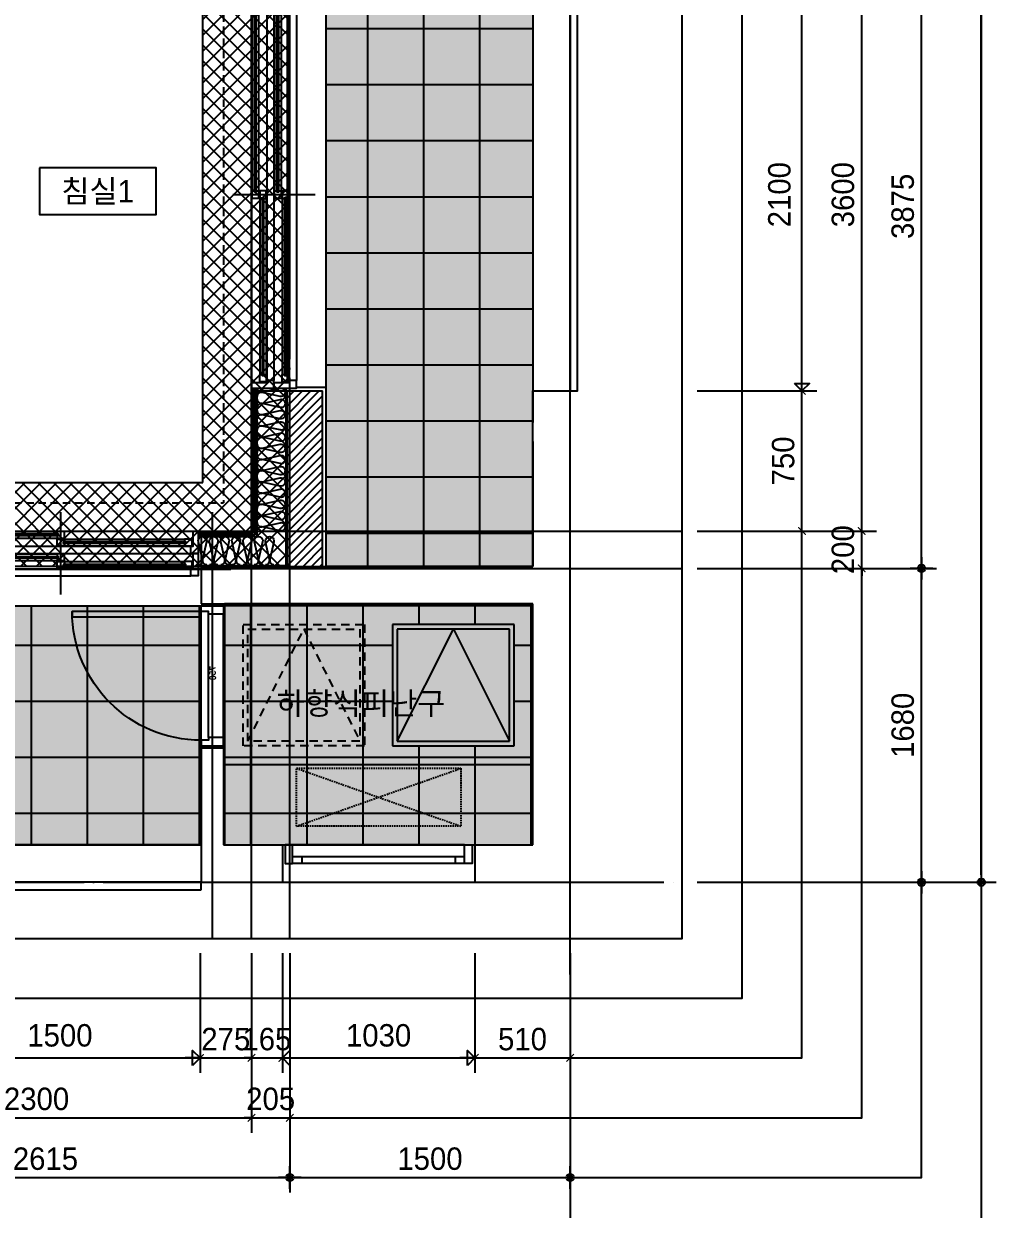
# Model space of a CAD drawing. Header units: millimetres. Extents: x -24416 to 92204, y -190080 to 23760.
# Drawn here: x 16759 to 21963, y -67819 to -61474 of the extents above; entities that cross this region are included whole.
import ezdxf
from ezdxf.enums import TextEntityAlignment as Align

# ---------------------------------------------------------------- set-up
doc = ezdxf.new("R2010")
doc.units = ezdxf.units.MM
doc.header["$LTSCALE"] = 50
for name, pattern in [('AUDIT_D_220706163347-0', [0]), ('CEN', [62, 60, -1, 0, -1]), ('H', [1.3, 0.8, -0.5]), ('HD', [2.5, 1.5, -1]), ('HID', [2.5, 1.5, -1])]:
    doc.linetypes.add(name, pattern=pattern)
doc.layers.get('defpoints').update_dxf_attribs({"color": 139})
for name, color, linetype in [('A-ELE8', 8, 'Continuous'), ('A_HAT', 8, 'Continuous'), ('AA-XXXX-DIMS', 7, 'Continuous'), ('AA-단열-바닥-욕실', 30, 'Continuous'), ('ARDM', 7, 'Continuous'), ('CEN_CON', 1, 'CEN'), ('CEN_WALL', 12, 'CEN'), ('CONC', 2, 'Continuous'), ('dan1', 7, 'HID'), ('DIM', 7, 'AUDIT_D_220706163347-0'), ('DOOR', 4, 'Continuous'), ('ELE3_CON', 7, 'Continuous'), ('ELE4', 4, 'Continuous'), ('ETC', 6, 'Continuous'), ('FIN', 6, 'Continuous'), ('HAT', 9, 'Continuous'), ('INS', 252, 'Continuous'), ('WAL', 3, 'Continuous'), ('WAL_DRY', 7, 'Continuous'), ('WIN', 4, 'Continuous'), ('X - 단위세대$0$ETC', 6, 'Continuous'), ('바닥타일', 8, 'Continuous'), ('실명', 3, 'AUDIT_D_220706163347-0'), ('실명박스', 7, 'AUDIT_D_220706163347-0'), ('커튼박스', 6, 'Continuous')]:
    doc.layers.add(name, color=color, linetype=linetype)
for name, color, linetype, plot in [('AA-CEN', 1, 'CEN', False), ('Def-PrintX', 147, 'Continuous', False), ('Defpoint', 135, 'Continuous', False), ('MC', 135, 'Continuous', False), ('X - 단위세대$0$0_임시', 134, 'Continuous', False)]:
    doc.layers.add(name, color=color, linetype=linetype, plot=plot)
doc.styles.add('HAUD01', font='Dotum.ttf')
doc.styles.get("Standard").update_dxf_attribs({"font": 'txt', "bigfont": 'whgtxt.shx'})
doc.styles.add('맑은고딕', font='malgun.ttf', dxfattribs={"width": 0.9})
doc.dimstyles.new('DIM_40', dxfattribs={"dimscale": 40, "dimtxt": 3, "dimasz": 1, "dimexe": 2, "dimexo": 2, "dimgap": 1, "dimtad": 1, "dimdec": 0, "dimzin": 0, "dimdsep": 46, "dimtxsty": '맑은고딕', "dimblk1": 'DIMDOT', "dimblk2": 'DIMDOT', "dimsah": 1, "dimcen": 0.09, "dimdle": 2, "dimclrd": 7, "dimclre": 7, "dimclrt": 3, "dimadec": 0, "dimazin": 0, "dimtfac": 1, "dimtdec": 0, "dimtix": 1, "dimtmove": 2, "dimatfit": 3, "dimldrblk": 'DIMDOT', "dimfxl": 2, "dimtolj": 1, "dimtzin": 0, "dimarcsym": 0})
doc.dimstyles.new('MCDIM_40', dxfattribs={"dimscale": 40, "dimtxt": 3, "dimasz": 1, "dimexe": 2, "dimexo": 2, "dimgap": 1, "dimtad": 1, "dimdec": 0, "dimzin": 0, "dimdsep": 46, "dimtxsty": '맑은고딕', "dimblk1": 'ARCHTICK', "dimblk2": 'ARCHTICK', "dimsah": 1, "dimcen": 0.09, "dimdle": 2, "dimclrd": 7, "dimclre": 7, "dimclrt": 3, "dimadec": 0, "dimazin": 0, "dimtfac": 1, "dimtdec": 0, "dimtix": 1, "dimtmove": 2, "dimatfit": 3, "dimldrblk": 'ARCHTICK', "dimfxl": 1, "dimtolj": 1, "dimtzin": 0, "dimarcsym": 0})
doc.dimstyles.new('외부80-WIN', dxfattribs={"dimscale": 40, "dimtxt": 3, "dimasz": 1, "dimexe": 2, "dimexo": 2.5, "dimgap": 1.5, "dimtad": 1, "dimdec": 0, "dimzin": 0, "dimdsep": 46, "dimtxsty": '맑은고딕', "dimblk": 'DO2-2', "dimblk1": 'DO2-2', "dimblk2": 'DIMDOT', "dimcen": 0.09, "dimdle": 2, "dimclrd": 7, "dimclre": 7, "dimclrt": 3, "dimadec": 0, "dimazin": 0, "dimtfac": 1, "dimtdec": 0, "dimtix": 1, "dimtmove": 2, "dimatfit": 3, "dimldrblk": 'DO2-2', "dimfxl": 1, "dimtolj": 1, "dimtzin": 0, "dimarcsym": 0})
pattern_1 = [(0, (-300, 0), (0, 300), []), (90, (-300, 0), (-300, 2e-14), [])]

# ---------------------------------------------------------------- blocks, each defined once
blk = doc.blocks.new('A$C24669fbc')
at = {"layer": 'Defpoint'}
blk.add_lwpolyline([(1650, 850), (0, 850), (0, 0), (1650, 0)], close=True, dxfattribs=at)
at = {"layer": 'ETC', "linetype": 'HD', "ltscale": 0.6}
for points in [[(100, 750), (750, 750), (750, 100), (100, 100)], [(125, 725), (725, 725), (725, 125), (125, 125)]]:
    blk.add_lwpolyline(points, close=True, dxfattribs=at)
blk.add_lwpolyline([(125, 125), (425, 725), (725, 125)], dxfattribs=at)
at = {"layer": 'ETC', "linetype": 'HD', "ltscale": 10}
for points in [[(1550, 750), (900, 750), (900, 100), (1550, 100)], [(1525, 725), (925, 725), (925, 125), (1525, 125)]]:
    blk.add_lwpolyline(points, close=True, dxfattribs=at)
blk.add_lwpolyline([(925, 125), (1225, 725), (1525, 125)], dxfattribs=at)
blk = doc.blocks.new('SD_750')
at = {"layer": 'DOOR'}
for p, q in [((720, 120), (30, 120)), ((705, 80), (45, 80)), ((705, 0), (45, 0))]:
    blk.add_line(p, q, dxfattribs=at)
for points in [[(30, 120), (30, 810), (60, 810), (60, 120), (30, 120)], [(0, 120), (0, 0), (45, 0), (45, 80), (30, 80), (30, 120), (0, 120)], [(750, 120), (750, 0), (705, 0), (705, 80), (720, 80), (720, 120), (750, 120)]]:
    blk.add_lwpolyline(points, dxfattribs=at)
blk.add_arc((30, 120), 690, 0, 90, dxfattribs=at)
at = {"layer": 'X - 단위세대$0$0_임시'}
for p, q in [((-10, 120), (-10, 0)), ((760, 120), (760, 0))]:
    blk.add_line(p, q, dxfattribs=at)
at = {"layer": 'Def-PrintX'}
blk.add_text('750', height=30, dxfattribs=at).set_placement((360, 58.1), align=Align.MIDDLE)
blk = doc.blocks.new('WIN_이중창_2100')
at = {"layer": 'Defpoint'}
for p, q in [((-15, 240), (-15, 0)), ((2085, 240), (2085, 0))]:
    blk.add_line(p, q, dxfattribs=at)
at = {"layer": 'WIN'}
blk.add_line((1035, -100), (1035, 340), dxfattribs=at)
at = {"layer": 'WIN', "color": 8}
for p, q in [((2042, 240), (28, 240)), ((1015, 196), (73, 196)), ((1997, 237), (1055, 237)), ((1997, 202), (1055, 202)), ((2030, 158), (40, 158)), ((1015, 161), (73, 161)), ((2030, 120), (40, 120)), ((1015, 76), (73, 76)), ((1997, 117), (1055, 117)), ((1997, 82), (1055, 82)), ((2030, 38), (40, 38)), ((2030, 0), (40, 0)), ((1015, 41), (73, 41))]:
    blk.add_line(p, q, dxfattribs=at)
at = {"layer": 'WIN'}
for points in [[(40, 158), (28, 158), (28, 240), (0, 240), (0, 120), (40, 120), (40, 158)], [(73, 175.5), (73, 161), (33, 161), (33, 196), (73, 196), (73, 181.5)], [(1055, 216.5), (1055, 202), (1015, 202), (1015, 237), (1055, 237), (1055, 222.5)], [(1015, 175.5), (1015, 161), (1055, 161), (1055, 196), (1015, 196), (1015, 181.5)], [(2004, 222.5), (2004, 216.5), (1048, 216.5), (1048, 222.5), (2004, 222.5)], [(1997, 216.5), (1997, 202), (2037, 202), (2037, 237), (1997, 237), (1997, 222.5)], [(2030, 158), (2042, 158), (2042, 240), (2070, 240), (2070, 120), (2030, 120), (2030, 158)], [(1022, 181.5), (1022, 175.5), (66, 175.5), (66, 181.5), (1022, 181.5)], [(40, 38), (28, 38), (28, 120), (0, 120), (0, 0), (40, 0), (40, 38)], [(73, 55.5), (73, 41), (33, 41), (33, 76), (73, 76), (73, 61.5)], [(1055, 96.5), (1055, 82), (1015, 82), (1015, 117), (1055, 117), (1055, 102.5)], [(1015, 55.5), (1015, 41), (1055, 41), (1055, 76), (1015, 76), (1015, 61.5)], [(2004, 102.5), (2004, 96.5), (1048, 96.5), (1048, 102.5), (2004, 102.5)], [(1997, 96.5), (1997, 82), (2037, 82), (2037, 117), (1997, 117), (1997, 102.5)], [(2030, 38), (2042, 38), (2042, 120), (2070, 120), (2070, 0), (2030, 0), (2030, 38)], [(1022, 61.5), (1022, 55.5), (66, 55.5), (66, 61.5), (1022, 61.5)]]:
    blk.add_lwpolyline(points, dxfattribs=at)
blk = doc.blocks.new('실외기창_1000')
at = {"layer": 'WIN', "color": 8}
blk.add_line((960, 100), (40, 100), dxfattribs=at)
at = {"layer": 'WIN'}
for p, q in [((960, 36), (40, 36)), ((960, 0), (40, 0)), ((90, 36), (90, 0)), ((910, 36), (910, 0))]:
    blk.add_line(p, q, dxfattribs=at)
for points in [[(40, 100), (0, 100), (0, 0), (40, 0)], [(960, 100), (1000, 100), (1000, 0), (960, 0)]]:
    blk.add_lwpolyline(points, close=True, dxfattribs=at)
blk = doc.blocks.new('A$C8273e713')
at = {"layer": 'A-ELE8', "linetype": 'HID', "ltscale": 0.1}
for p, q in [((0, 310), (880, 0)), ((0, 0), (880, 310))]:
    blk.add_line(p, q, dxfattribs=at)
blk.add_lwpolyline([(0, 310), (880, 310), (880, 0), (0, 0)], close=True, dxfattribs=at)
blk = doc.blocks.new('WIN_이중창_1500')
at = {"layer": 'Defpoint'}
for p, q in [((-15, 240), (-15, 0)), ((1485, 240), (1485, 0))]:
    blk.add_line(p, q, dxfattribs=at)
at = {"layer": 'WIN'}
blk.add_line((735, -100), (735, 340), dxfattribs=at)
at = {"layer": 'WIN', "color": 8}
for p, q in [((1442, 240), (28, 240)), ((715, 196), (73, 196)), ((1397, 237), (755, 237)), ((1397, 202), (755, 202)), ((1430, 158), (40, 158)), ((715, 161), (73, 161)), ((1430, 120), (40, 120)), ((715, 76), (73, 76)), ((1397, 117), (755, 117)), ((1397, 82), (755, 82)), ((1430, 38), (40, 38)), ((1430, 0), (40, 0)), ((715, 41), (73, 41))]:
    blk.add_line(p, q, dxfattribs=at)
at = {"layer": 'WIN'}
for points in [[(40, 158), (28, 158), (28, 240), (0, 240), (0, 120), (40, 120), (40, 158)], [(73, 175.5), (73, 161), (33, 161), (33, 196), (73, 196), (73, 181.5)], [(755, 216.5), (755, 202), (715, 202), (715, 237), (755, 237), (755, 222.5)], [(715, 175.5), (715, 161), (755, 161), (755, 196), (715, 196), (715, 181.5)], [(1404, 222.5), (1404, 216.5), (748, 216.5), (748, 222.5), (1404, 222.5)], [(1397, 216.5), (1397, 202), (1437, 202), (1437, 237), (1397, 237), (1397, 222.5)], [(1430, 158), (1442, 158), (1442, 240), (1470, 240), (1470, 120), (1430, 120), (1430, 158)], [(722, 181.5), (722, 175.5), (66, 175.5), (66, 181.5), (722, 181.5)], [(40, 38), (28, 38), (28, 120), (0, 120), (0, 0), (40, 0), (40, 38)], [(73, 55.5), (73, 41), (33, 41), (33, 76), (73, 76), (73, 61.5)], [(755, 96.5), (755, 82), (715, 82), (715, 117), (755, 117), (755, 102.5)], [(715, 55.5), (715, 41), (755, 41), (755, 76), (715, 76), (715, 61.5)], [(1404, 102.5), (1404, 96.5), (748, 96.5), (748, 102.5), (1404, 102.5)], [(1397, 96.5), (1397, 82), (1437, 82), (1437, 117), (1397, 117), (1397, 102.5)], [(1430, 38), (1442, 38), (1442, 120), (1470, 120), (1470, 0), (1430, 0), (1430, 38)], [(722, 61.5), (722, 55.5), (66, 55.5), (66, 61.5), (722, 61.5)]]:
    blk.add_lwpolyline(points, dxfattribs=at)
blk = doc.blocks.new('insul1')
blk.add_lwpolyline([(0, 0, 0.480617), (0.146, 0.183), (0.004, 0.817, -1.249969), (0.296, 0.817), (0.154, 0.183, 0.480617), (0.3, 0, 0.480617)], format="xyb")
blk = doc.blocks.new('U-84B(기본)', base_point=(204212.1, -50484.6))
at = {"layer": 'A_HAT'}
h = blk.add_hatch(dxfattribs=at)
h.set_pattern_fill('ANSI31', color=256, scale=10, style=0)
h.set_pattern_definition([(45, (-300, 0), (-22.4506403, 22.4506403), [])])
h.paths.add_polyline_path([(217787.1, -47854.6), (217597.1, -47854.6), (217597.1, -48794.6), (217787.1, -48794.6)])
at = {"layer": '바닥타일'}
h = blk.add_hatch(dxfattribs=at)
h.set_pattern_fill('_USER', color=256, scale=300, double=1, pattern_type=0)
h.set_pattern_definition(pattern_1)
h.paths.add_polyline_path([(217187.1, -41924.6), (218912.1, -41924.6), (218912.1, -48794.6), (217807.1, -48794.6), (217807.1, -44604.6), (217187.1, -44604.6)])
h = blk.add_hatch(dxfattribs=at)
h.set_pattern_fill('_USER', color=256, scale=300, double=1, pattern_type=0)
h.set_pattern_definition([(0, (0, 0), (0, 300), []), (90, (0, 0), (-300, 2e-14), [])])
h.paths.add_polyline_path([(215287.1, -49004.6), (215287.1, -49379.6), (214987.1, -49379.6), (214987.1, -49179.6), (204337.1, -49179.6), (204337.1, -50284.6), (217137.1, -50284.6), (217137.1, -49004.6)])
h = blk.add_hatch(dxfattribs=at)
h.set_pattern_fill('_USER', color=256, scale=300, double=1, pattern_type=0)
h.set_pattern_definition([(0, (1775, 0), (0, 300), []), (90, (1775, 0), (-300, 2e-14), [])])
h.paths.add_polyline_path([(218187.1, -49729.6), (218487.1, -49129.6), (218787.1, -49729.6)])
h.paths.add_polyline_path([(218187.1, -49729.6), (218487.1, -49129.6), (218787.1, -49729.6)])
h.paths.add_polyline_path([(218787.1, -49129.6), (218787.1, -49729.6), (218487.1, -49129.6)])
h.paths.add_polyline_path([(218787.1, -49129.6), (218787.1, -49729.6), (218487.1, -49129.6)])
h.paths.add_polyline_path([(218162.1, -49104.6), (218812.1, -49104.6), (218812.1, -49754.6), (218162.1, -49754.6)])
h.paths.add_polyline_path([(218187.1, -49129.6), (218487.1, -49129.6), (218187.1, -49729.6)])
h.paths.add_polyline_path([(217257.1, -49004.6), (217257.1, -50284.6), (218912.1, -50284.6), (218912.1, -49004.6)])
h.paths.add_polyline_path([(218187.1, -49129.6), (218487.1, -49129.6), (218187.1, -49729.6)])
h = blk.add_hatch(dxfattribs=at)
h.set_pattern_fill('_USER', color=256, scale=300, double=1, pattern_type=0)
h.set_pattern_definition(pattern_1)
h.paths.add_polyline_path([(218787.1, -49729.6), (218187.1, -49729.6), (218487.1, -49129.6)])
h.paths.add_polyline_path([(218787.1, -49729.6), (218187.1, -49729.6), (218487.1, -49129.6)])
at = {"layer": 'CEN_CON'}
for p, q in [((219112.1, -50977.8), (219112.1, -38454.6)), ((217037.1, -48804.6), (219712.1, -48804.6)), ((204212.1, -50484.6), (219712.1, -50484.6))]:
    blk.add_line(p, q, dxfattribs=at)
at = {"layer": 'CEN_WALL'}
for p, q in [((217612.1, -50784.6), (217612.1, -44504.6)), ((217197.1, -48504.6), (217197.1, -50784.6)), ((214787.1, -48809.6), (217297.1, -48809.6))]:
    blk.add_line(p, q, dxfattribs=at)
at = {"layer": 'CONC'}
for p, q in [((218912.1, -48794.6), (218912.1, -47854.6)), ((218912.1, -47854.6), (219112.1, -47854.6)), ((219112.1, -50484.6), (219112.1, -47854.6)), ((217137.1, -48794.6), (218912.1, -48794.6)), ((217137.1, -48794.6), (217137.1, -48994.6)), ((217137.1, -48994.6), (218912.1, -48994.6)), ((218912.1, -50284.6), (218912.1, -48994.6)), ((217137.1, -49764.6), (217137.1, -50484.6)), ((217257.1, -49764.6), (217137.1, -49764.6)), ((217257.1, -49764.6), (217257.1, -50284.6)), ((217257.1, -50284.6), (217572.1, -50284.6)), ((217572.1, -50284.6), (217572.1, -50484.6)), ((218602.1, -50284.6), (218912.1, -50284.6)), ((218602.1, -50284.6), (218602.1, -50484.6)), ((217137.1, -50484.6), (217572.1, -50484.6)), ((218602.1, -50484.6), (219112.1, -50484.6))]:
    blk.add_line(p, q, dxfattribs=at)
at = {"layer": 'dan1'}
blk.add_lwpolyline([(215097.1, -48344.6), (217147.1, -48344.6), (217147.1, -45264.6), (216527.1, -45264.6), (216527.1, -42374.6), (215097.1, -42374.6)], dxfattribs=at)
at = {"layer": 'ELE3_CON'}
for p, q in [((218912.1, -45754.6), (218912.1, -47854.6)), ((215637.1, -50284.6), (217137.1, -50284.6)), ((217572.1, -50284.6), (218602.1, -50284.6)), ((217572.1, -50484.6), (218602.1, -50484.6))]:
    blk.add_line(p, q, dxfattribs=at)
at = {"layer": 'ELE4'}
for p, q in [((217807.1, -47834.6), (217807.1, -45774.6)), ((215657.1, -49004.6), (217137.1, -49004.6))]:
    blk.add_line(p, q, dxfattribs=at)
at = {"layer": 'FIN'}
for p in [(217647.1, -47834.6), (217807.1, -48794.6)]:
    blk.add_line(p, (217807.1, -47834.6), dxfattribs=at)
at = {"layer": 'INS'}
for p, q in [((217437.1, -48634.6), (217437.1, -47839.6)), ((217592.1, -48789.6), (217592.1, -47839.6)), ((217122.1, -48634.6), (217437.1, -48634.6)), ((217122.1, -48789.6), (217592.1, -48789.6))]:
    blk.add_line(p, q, dxfattribs=at)
at = {"layer": 'MC'}
for p, q in [((217407.1, -50784.6), (217407.1, -44504.6)), ((214787.1, -48604.6), (219712.1, -48604.6))]:
    blk.add_line(p, q, dxfattribs=at)
at = {"layer": 'WAL'}
for p, q in [((217597.1, -48794.6), (217597.1, -47854.6)), ((217597.1, -47854.6), (217787.1, -47854.6)), ((217787.1, -48794.6), (217787.1, -47854.6))]:
    blk.add_line(p, q, dxfattribs=at)
at = {"layer": 'WAL_DRY'}
for p, q in [((217417.1, -48614.6), (217417.1, -47839.6)), ((217427.1, -48624.6), (217427.1, -47839.6)), ((217122.1, -48614.6), (217417.1, -48614.6)), ((217122.1, -48624.6), (217427.1, -48624.6))]:
    blk.add_line(p, q, dxfattribs=at)
at = {"layer": 'X - 단위세대$0$ETC'}
for points in [[(219152.1, -45754.6), (219112.1, -45754.6), (219112.1, -47854.6), (219152.1, -47854.6), (219152.1, -45754.6)], [(217137.1, -50524.6), (217137.1, -50484.6), (215637.1, -50484.6), (215637.1, -50524.6), (217137.1, -50524.6)]]:
    blk.add_lwpolyline(points, dxfattribs=at)
at = {"layer": '커튼박스', "linetype": 'H'}
for p in [(217257.1, -44994.6), (215097.1, -48454.6)]:
    blk.add_line(p, (217257.1, -48454.6), dxfattribs=at)
blk.add_blockref('실외기창_1000', (217587.1, -50384.6))
at = {"layer": 'A-ELE8', "linetype": 'HID', "ltscale": 0.1}
blk.add_blockref('A$C8273e713', (217647.1, -50184.6), dxfattribs=at)
at = {"layer": 'DOOR', "xscale": -1, "rotation": 90}
blk.add_blockref('SD_750', (217257.1, -49004.6), dxfattribs=at)
at = {"layer": 'ETC', "linetype": 'HD', "ltscale": 10}
blk.add_blockref('A$C24669fbc', (217262.1, -49854.6), dxfattribs=at)
at = {"layer": 'INS', "xscale": 150, "yscale": 150, "zscale": 150, "rotation": 270, "row_count": 1, "column_count": 13, "row_spacing": 0, "column_spacing": 60}
blk.add_blockref('insul1', (217437.1, -47839.6), dxfattribs=at)
at = {"layer": 'INS', "xscale": 150, "yscale": 150, "zscale": 150, "row_count": 1, "column_count": 7, "row_spacing": 0, "column_spacing": 60}
blk.add_blockref('insul1', (217122.1, -48784.6), dxfattribs=at)
at = {"layer": 'WIN', "rotation": 90}
blk.add_blockref('WIN_이중창_2100', (217647.1, -47839.6), dxfattribs=at)
at = {"layer": 'WIN', "xscale": -1}
blk.add_blockref('WIN_이중창_1500', (217122.1, -48844.6), dxfattribs=at)
blk = doc.blocks.new('A$C415C5DAF')
at = {"layer": '실명박스'}
blk.add_lwpolyline([(4358, -80622), (4358, -80872), (4983.3, -80872), (4983.3, -80622)], close=True, dxfattribs=at)
at = {"layer": '실명', "style": 'HAUD01'}
for s, p in [('침실1', (4669.5, -80745.2)), ('하향식피난구', (6078.4, -83487))]:
    blk.add_text(s, height=120, dxfattribs=at).set_placement(p, align=Align.MIDDLE)
blk = doc.blocks.new('A$C1CAF0AFA')
at = {"layer": 'ETC'}
h = blk.add_hatch(dxfattribs=at)
h.set_pattern_fill('CROSS', color=256, scale=10, angle=45)
h.set_pattern_definition([(45, (139301.993, -23760), (7e-15, 89.80256), [31.75, -95.25]), (135, (139324.444, -23760), (-89.80256, 7e-15), [31.75, -95.25])])
h.paths.add_polyline_path([(17833.2, -89629), (19483.2, -89629), (19483.2, -88339), (17833.2, -88339)])
h.paths.add_polyline_path([(4908.2, -89629), (4908.2, -88524), (15858.2, -88524), (15858.2, -88349), (17703.2, -88349), (17703.2, -89629)])
h.paths.add_polyline_path([(15858.2, -81069), (16963.2, -81069), (16963.2, -78829), (15858.2, -78829)])
h.paths.add_polyline_path([(17858.2, -81269), (19483.2, -81269), (19483.2, -88139), (18378.2, -88139), (18378.2, -83949), (17758.2, -83949), (17758.2, -81269)])
at = {"layer": 'HAT'}
h = blk.add_hatch(dxfattribs=at)
h.set_pattern_fill('_USER', color=5, scale=60, angle=45, double=1, pattern_type=0)
h.set_pattern_definition([(45, (0, -23760), (-42.426407, 42.426407), []), (135, (0, -23760), (-42.426407, -42.426407), [])])
h.paths.add_polyline_path([(4908.2, -83254), (11398.2, -83254), (11398.2, -82931.5), (11598.2, -82931.5), (11598.2, -83254), (11908.2, -83254), (11908.2, -79279), (15198.2, -79279), (15198.2, -81719), (15468.2, -81719), (15468.2, -81069), (15648.2, -81069), (15648.2, -78829), (11458.2, -78829), (11458.2, -82804), (8758.2, -82804), (8758.2, -82654), (7358.2, -82654), (7358.2, -82804), (4908.2, -82804)])
h.paths.add_polyline_path([(4908.2, -87864), (10748.2, -87864), (10748.2, -88154), (10948.2, -88154), (10948.2, -87864), (15198.2, -87864), (15198.2, -87689), (15468.2, -87689), (15468.2, -87979), (15668.2, -87979), (15668.2, -87689), (17718.2, -87689), (17718.2, -84609), (17098.2, -84609), (17098.2, -81719), (15668.2, -81719), (15668.2, -81269), (17548.2, -81269), (17548.2, -84159), (18168.2, -84159), (18168.2, -88139), (15648.2, -88139), (15648.2, -88314), (4908.2, -88314)])
at = {"layer": 'AA-CEN', "color": 4}
blk.add_lwpolyline([(4908.2, -87864), (10748.2, -87864), (10748.2, -88154), (10948.2, -88154), (10948.2, -87864), (15198.2, -87864), (15198.2, -87689), (15468.2, -87689), (15468.2, -87979), (15668.2, -87979), (15668.2, -87689), (17718.2, -87689), (17718.2, -84609), (17098.2, -84609), (17098.2, -81719), (15668.2, -81719), (15668.2, -81269), (17548.2, -81269), (17548.2, -84159), (18168.2, -84159), (18168.2, -88139), (15648.2, -88139), (15648.2, -88314), (4908.2, -88314)], close=True, dxfattribs=at)
at = {"layer": 'AA-CEN'}
for points in [[(17858.2, -81269), (19483.2, -81269), (19483.2, -88139), (18378.2, -88139), (18378.2, -83949), (17758.2, -83949), (17758.2, -81269)], [(4908.2, -89629), (4908.2, -88524), (15858.2, -88524), (15858.2, -88349), (17703.2, -88349), (17703.2, -89629)], [(17833.2, -89629), (19483.2, -89629), (19483.2, -88339), (17833.2, -88339)]]:
    blk.add_lwpolyline(points, close=True, dxfattribs=at)
blk = doc.blocks.new('DIMDOT')
at = {"layer": 'AA-XXXX-DIMS'}
for p, q in [((-1.5, 0), (1.5, 0)), ((0, -1.5), (0, 1.5))]:
    blk.add_line(p, q, dxfattribs=at)
for radius in [0.5, 0.25]:
    blk.add_circle((0, 0), radius, dxfattribs=at)
blk = doc.blocks.new('*D470')
at = {"layer": 'defpoints', "color": 0, "transparency": 16777216}
for p in [(23369.9, -77979), (24969.9, -77979), (23369.9, -89829)]:
    blk.add_point(p, dxfattribs=at)
at = {"layer": 'DIM', "color": 7, "lineweight": -2, "transparency": 16777216}
for p, q in [((23449.9, -77979), (25049.9, -77979)), ((24969.9, -89789), (24969.9, -78019)), ((23449.9, -89829), (25049.9, -89829))]:
    blk.add_line(p, q, dxfattribs=at)
at = {"layer": 'DIM', "color": 7, "lineweight": -2, "transparency": 16777216, "xscale": 40, "yscale": 40, "zscale": 40}
for p, rotation in [((24969.9, -77979), 90), ((24969.9, -89829), 270)]:
    blk.add_blockref('DIMDOT', p, dxfattribs=dict(at, rotation=rotation))
at = {"layer": 'DIM', "color": 3, "transparency": 16777216, "insert": (24869.9, -83904), "char_height": 120, "attachment_point": 5, "rotation": 90, "style": 'HAUD01'}
blk.add_mtext('\\A1;11850', dxfattribs=at)
blk = doc.blocks.new('*D471')
at = {"layer": 'defpoints', "color": 0, "transparency": 16777216}
for p in [(23369.9, -88149), (24649.9, -88149), (23369.9, -89829)]:
    blk.add_point(p, dxfattribs=at)
at = {"layer": 'DIM', "color": 7, "lineweight": -2, "transparency": 16777216}
for p, q in [((23449.9, -88149), (24729.9, -88149)), ((24649.9, -89789), (24649.9, -88189)), ((23449.9, -89829), (24729.9, -89829))]:
    blk.add_line(p, q, dxfattribs=at)
at = {"layer": 'DIM', "color": 7, "lineweight": -2, "transparency": 16777216, "xscale": 40, "yscale": 40, "zscale": 40}
for p, rotation in [((24649.9, -88149), 90), ((24649.9, -89829), 270)]:
    blk.add_blockref('DIMDOT', p, dxfattribs=dict(at, rotation=rotation))
at = {"layer": 'DIM', "color": 3, "transparency": 16777216, "insert": (24549.9, -88989), "char_height": 120, "attachment_point": 5, "rotation": 90, "style": 'HAUD01'}
blk.add_mtext('\\A1;1680', dxfattribs=at)
blk = doc.blocks.new('*D472')
at = {"layer": 'defpoints', "color": 0, "transparency": 16777216}
for p in [(23369.9, -84274), (24649.9, -84274), (23369.9, -88149)]:
    blk.add_point(p, dxfattribs=at)
at = {"layer": 'DIM', "color": 7, "lineweight": -2, "transparency": 16777216}
for p, q in [((23449.9, -84274), (24729.9, -84274)), ((24649.9, -88109), (24649.9, -84314)), ((23449.9, -88149), (24729.9, -88149))]:
    blk.add_line(p, q, dxfattribs=at)
at = {"layer": 'DIM', "color": 7, "lineweight": -2, "transparency": 16777216, "xscale": 40, "yscale": 40, "zscale": 40}
for p, rotation in [((24649.9, -84274), 90), ((24649.9, -88149), 270)]:
    blk.add_blockref('DIMDOT', p, dxfattribs=dict(at, rotation=rotation))
at = {"layer": 'DIM', "color": 3, "transparency": 16777216, "insert": (24549.9, -86211.5), "char_height": 120, "attachment_point": 5, "rotation": 90, "style": 'HAUD01'}
blk.add_mtext('\\A1;3875', dxfattribs=at)
blk = doc.blocks.new('_ArchTick')
at = {"color": 0, "linetype": 'ByBlock', "const_width": 0.15}
blk.add_lwpolyline([(-0.5, -0.5), (0.5, 0.5)], dxfattribs=at)
blk = doc.blocks.new('*D476')
at = {"layer": 'defpoints', "color": 0, "transparency": 16777216}
for p in [(23369.9, -87949), (24329.9, -87949), (23369.9, -88149)]:
    blk.add_point(p, dxfattribs=at)
at = {"layer": 'DIM', "color": 7, "lineweight": -2, "transparency": 16777216}
for p, q in [((24329.9, -87949), (24329.9, -87909)), ((23449.9, -87949), (24409.9, -87949)), ((24329.9, -88149), (24329.9, -87949)), ((23449.9, -88149), (24409.9, -88149)), ((24329.9, -88149), (24329.9, -88189))]:
    blk.add_line(p, q, dxfattribs=at)
at = {"layer": 'DIM', "color": 7, "lineweight": -2, "transparency": 16777216, "xscale": 40, "yscale": 40, "zscale": 40}
for p, rotation in [((24329.9, -87949), 270), ((24329.9, -88149), 90)]:
    blk.add_blockref('_ArchTick', p, dxfattribs=dict(at, rotation=rotation))
at = {"layer": 'DIM', "color": 3, "transparency": 16777216, "insert": (24229.9, -88049), "char_height": 120, "attachment_point": 5, "rotation": 90, "style": 'HAUD01'}
blk.add_mtext('\\A1;200', dxfattribs=at)
blk = doc.blocks.new('*D477')
at = {"layer": 'defpoints', "color": 0, "transparency": 16777216}
for p in [(23369.9, -84349), (24329.9, -84349), (23369.9, -87949)]:
    blk.add_point(p, dxfattribs=at)
at = {"layer": 'DIM', "color": 7, "lineweight": -2, "transparency": 16777216}
for p, q in [((24329.9, -88029), (24329.9, -84269)), ((23449.9, -84349), (24409.9, -84349)), ((23449.9, -87949), (24409.9, -87949))]:
    blk.add_line(p, q, dxfattribs=at)
at = {"layer": 'DIM', "color": 7, "lineweight": -2, "transparency": 16777216, "xscale": 40, "yscale": 40, "zscale": 40}
for p, rotation in [((24329.9, -84349), 90), ((24329.9, -87949), 270)]:
    blk.add_blockref('_ArchTick', p, dxfattribs=dict(at, rotation=rotation))
at = {"layer": 'DIM', "color": 3, "transparency": 16777216, "insert": (24229.9, -86149), "char_height": 120, "attachment_point": 5, "rotation": 90, "style": 'HAUD01'}
blk.add_mtext('\\A1;3600', dxfattribs=at)
blk = doc.blocks.new('*D479')
at = {"layer": 'defpoints', "color": 0, "transparency": 16777216}
for p in [(23369.9, -87199), (24009.9, -87199), (23369.9, -87949)]:
    blk.add_point(p, dxfattribs=at)
at = {"layer": 'DIM', "color": 7, "lineweight": -2, "transparency": 16777216}
for p, q in [((24009.9, -88029), (24009.9, -87119)), ((23449.9, -87199), (24089.9, -87199)), ((23449.9, -87949), (24089.9, -87949))]:
    blk.add_line(p, q, dxfattribs=at)
at = {"layer": 'DIM', "color": 7, "lineweight": -2, "transparency": 16777216, "xscale": 40, "yscale": 40, "zscale": 40}
for p, rotation in [((24009.9, -87199), 90), ((24009.9, -87949), 270)]:
    blk.add_blockref('_ArchTick', p, dxfattribs=dict(at, rotation=rotation))
at = {"layer": 'DIM', "color": 3, "transparency": 16777216, "insert": (23909.9, -87574), "char_height": 120, "attachment_point": 5, "rotation": 90, "style": 'HAUD01'}
blk.add_mtext('\\A1;750', dxfattribs=at)
blk = doc.blocks.new('DO2-2')
at = {"layer": 'ARDM'}
blk.add_line((0, 0), (-2, 0), dxfattribs=at)
blk.add_lwpolyline([(-1, -1), (-1, 1), (0, 0)], close=True, dxfattribs=at)
blk = doc.blocks.new('*D480')
at = {"layer": 'defpoints', "color": 0, "transparency": 16777216}
for p in [(23369.9, -85099), (24009.9, -85099), (23369.9, -87199)]:
    blk.add_point(p, dxfattribs=at)
at = {"layer": 'DIM', "color": 7, "lineweight": -2, "transparency": 16777216}
for p, q in [((23469.9, -85099), (24089.9, -85099)), ((24009.9, -87159), (24009.9, -85139)), ((23469.9, -87199), (24089.9, -87199))]:
    blk.add_line(p, q, dxfattribs=at)
at = {"layer": 'DIM', "color": 7, "lineweight": -2, "transparency": 16777216, "xscale": 40, "yscale": 40, "zscale": 40}
for p, rotation in [((24009.9, -85099), 90), ((24009.9, -87199), 270)]:
    blk.add_blockref('DO2-2', p, dxfattribs=dict(at, rotation=rotation))
at = {"layer": 'DIM', "color": 3, "transparency": 16777216, "insert": (23889.9, -86149), "char_height": 120, "attachment_point": 5, "rotation": 90, "style": 'HAUD01'}
blk.add_mtext('\\A1;2100', dxfattribs=at)
blk = doc.blocks.new('*D488')
at = {"layer": 'defpoints', "color": 0, "transparency": 16777216}
for p in [(7869.9, -90129), (22769.9, -90129), (22769.9, -91729)]:
    blk.add_point(p, dxfattribs=at)
at = {"layer": 'DIM', "color": 7, "lineweight": -2, "transparency": 16777216}
for p, q in [((7869.9, -90209), (7869.9, -91809)), ((22769.9, -90209), (22769.9, -91809)), ((7909.9, -91729), (22729.9, -91729))]:
    blk.add_line(p, q, dxfattribs=at)
at = {"layer": 'DIM', "color": 7, "lineweight": -2, "transparency": 16777216, "xscale": 40, "yscale": 40, "zscale": 40, "rotation": 180}
blk.add_blockref('DIMDOT', (7869.9, -91729), dxfattribs=at)
at = {"layer": 'DIM', "color": 7, "lineweight": -2, "transparency": 16777216, "xscale": 40, "yscale": 40, "zscale": 40}
blk.add_blockref('DIMDOT', (22769.9, -91729), dxfattribs=at)
at = {"layer": 'DIM', "color": 3, "transparency": 16777216, "insert": (15319.9, -91628.9), "char_height": 120, "attachment_point": 5, "style": 'HAUD01'}
blk.add_mtext('\\A1;14900', dxfattribs=at)
blk = doc.blocks.new('*D492')
at = {"layer": 'defpoints', "color": 0, "transparency": 16777216}
for p in [(18654.9, -90129), (21269.9, -90129), (21269.9, -91409)]:
    blk.add_point(p, dxfattribs=at)
at = {"layer": 'DIM', "color": 7, "lineweight": -2, "transparency": 16777216}
for p, q in [((18654.9, -90209), (18654.9, -91489)), ((21269.9, -90209), (21269.9, -91489)), ((18694.9, -91409), (21229.9, -91409))]:
    blk.add_line(p, q, dxfattribs=at)
at = {"layer": 'DIM', "color": 7, "lineweight": -2, "transparency": 16777216, "xscale": 40, "yscale": 40, "zscale": 40, "rotation": 180}
blk.add_blockref('DIMDOT', (18654.9, -91409), dxfattribs=at)
at = {"layer": 'DIM', "color": 7, "lineweight": -2, "transparency": 16777216, "xscale": 40, "yscale": 40, "zscale": 40}
blk.add_blockref('DIMDOT', (21269.9, -91409), dxfattribs=at)
at = {"layer": 'DIM', "color": 3, "transparency": 16777216, "insert": (19962.4, -91308.9), "char_height": 120, "attachment_point": 5, "style": 'HAUD01'}
blk.add_mtext('\\A1;2615', dxfattribs=at)
blk = doc.blocks.new('*D503')
at = {"layer": 'defpoints', "color": 0, "transparency": 16777216}
for p in [(18764.9, -90129), (21064.9, -90129), (21064.9, -91089)]:
    blk.add_point(p, dxfattribs=at)
at = {"layer": 'DIM', "color": 7, "lineweight": -2, "transparency": 16777216}
for p, q in [((18764.9, -90209), (18764.9, -91169)), ((21064.9, -90209), (21064.9, -91169)), ((18684.9, -91089), (21144.9, -91089))]:
    blk.add_line(p, q, dxfattribs=at)
at = {"layer": 'DIM', "color": 7, "lineweight": -2, "transparency": 16777216, "xscale": 40, "yscale": 40, "zscale": 40, "rotation": 180}
blk.add_blockref('_ArchTick', (18764.9, -91089), dxfattribs=at)
at = {"layer": 'DIM', "color": 7, "lineweight": -2, "transparency": 16777216, "xscale": 40, "yscale": 40, "zscale": 40}
blk.add_blockref('_ArchTick', (21064.9, -91089), dxfattribs=at)
at = {"layer": 'DIM', "color": 3, "transparency": 16777216, "insert": (19914.9, -90988.9), "char_height": 120, "attachment_point": 5, "style": 'HAUD01'}
blk.add_mtext('\\A1;2300', dxfattribs=at)
blk = doc.blocks.new('*D504')
at = {"layer": 'defpoints', "color": 0, "transparency": 16777216}
for p in [(21064.9, -90129), (21269.9, -90129), (21269.9, -91089)]:
    blk.add_point(p, dxfattribs=at)
at = {"layer": 'DIM', "color": 7, "lineweight": -2, "transparency": 16777216}
for p, q in [((21064.9, -90209), (21064.9, -91169)), ((21269.9, -90209), (21269.9, -91169)), ((21064.9, -91089), (21024.9, -91089)), ((21064.9, -91089), (21269.9, -91089)), ((21269.9, -91089), (21309.9, -91089))]:
    blk.add_line(p, q, dxfattribs=at)
at = {"layer": 'DIM', "color": 7, "lineweight": -2, "transparency": 16777216, "xscale": 40, "yscale": 40, "zscale": 40}
blk.add_blockref('_ArchTick', (21064.9, -91089), dxfattribs=at)
at = {"layer": 'DIM', "color": 7, "lineweight": -2, "transparency": 16777216, "xscale": 40, "yscale": 40, "zscale": 40, "rotation": 180}
blk.add_blockref('_ArchTick', (21269.9, -91089), dxfattribs=at)
at = {"layer": 'DIM', "color": 3, "transparency": 16777216, "insert": (21167.4, -90988.9), "char_height": 120, "attachment_point": 5, "style": 'HAUD01'}
blk.add_mtext('\\A1;205', dxfattribs=at)
blk = doc.blocks.new('*D505')
at = {"layer": 'defpoints', "color": 0, "transparency": 16777216}
for p in [(21269.9, -90129), (22769.9, -90129), (22769.9, -91409)]:
    blk.add_point(p, dxfattribs=at)
at = {"layer": 'DIM', "color": 7, "lineweight": -2, "transparency": 16777216}
for p, q in [((21269.9, -90209), (21269.9, -91489)), ((22769.9, -90209), (22769.9, -91489)), ((21309.9, -91409), (22729.9, -91409))]:
    blk.add_line(p, q, dxfattribs=at)
at = {"layer": 'DIM', "color": 7, "lineweight": -2, "transparency": 16777216, "xscale": 40, "yscale": 40, "zscale": 40, "rotation": 180}
blk.add_blockref('DIMDOT', (21269.9, -91409), dxfattribs=at)
at = {"layer": 'DIM', "color": 7, "lineweight": -2, "transparency": 16777216, "xscale": 40, "yscale": 40, "zscale": 40}
blk.add_blockref('DIMDOT', (22769.9, -91409), dxfattribs=at)
at = {"layer": 'DIM', "color": 3, "transparency": 16777216, "insert": (22019.9, -91308.9), "char_height": 120, "attachment_point": 5, "style": 'HAUD01'}
blk.add_mtext('\\A1;1500', dxfattribs=at)
blk = doc.blocks.new('*D516')
at = {"layer": 'defpoints', "color": 0, "transparency": 16777216}
for p in [(19289.9, -90129), (20789.9, -90129), (20789.9, -90769)]:
    blk.add_point(p, dxfattribs=at)
at = {"layer": 'DIM', "color": 7, "lineweight": -2, "transparency": 16777216}
for p, q in [((19289.9, -90229), (19289.9, -90849)), ((20789.9, -90229), (20789.9, -90849)), ((19329.9, -90769), (20749.9, -90769))]:
    blk.add_line(p, q, dxfattribs=at)
at = {"layer": 'DIM', "color": 7, "lineweight": -2, "transparency": 16777216, "xscale": 40, "yscale": 40, "zscale": 40, "rotation": 180}
blk.add_blockref('DO2-2', (19289.9, -90769), dxfattribs=at)
at = {"layer": 'DIM', "color": 7, "lineweight": -2, "transparency": 16777216, "xscale": 40, "yscale": 40, "zscale": 40}
blk.add_blockref('DO2-2', (20789.9, -90769), dxfattribs=at)
at = {"layer": 'DIM', "color": 3, "transparency": 16777216, "insert": (20039.9, -90648.9), "char_height": 120, "attachment_point": 5, "style": 'HAUD01'}
blk.add_mtext('\\A1;1500', dxfattribs=at)
blk = doc.blocks.new('*D517')
at = {"layer": 'defpoints', "color": 0, "transparency": 16777216}
for p in [(20789.9, -90129), (21064.9, -90129), (21064.9, -90769)]:
    blk.add_point(p, dxfattribs=at)
at = {"layer": 'DIM', "color": 7, "lineweight": -2, "transparency": 16777216}
for p, q in [((20789.9, -90209), (20789.9, -90849)), ((21064.9, -90209), (21064.9, -90849)), ((20789.9, -90769), (20749.9, -90769)), ((20789.9, -90769), (21064.9, -90769)), ((21064.9, -90769), (21104.9, -90769))]:
    blk.add_line(p, q, dxfattribs=at)
at = {"layer": 'DIM', "color": 7, "lineweight": -2, "transparency": 16777216, "xscale": 40, "yscale": 40, "zscale": 40}
blk.add_blockref('_ArchTick', (20789.9, -90769), dxfattribs=at)
at = {"layer": 'DIM', "color": 7, "lineweight": -2, "transparency": 16777216, "xscale": 40, "yscale": 40, "zscale": 40, "rotation": 180}
blk.add_blockref('_ArchTick', (21064.9, -90769), dxfattribs=at)
at = {"layer": 'DIM', "color": 3, "transparency": 16777216, "insert": (20927.4, -90668.9), "char_height": 120, "attachment_point": 5, "style": 'HAUD01'}
blk.add_mtext('\\A1;275', dxfattribs=at)
blk = doc.blocks.new('*D518')
at = {"layer": 'defpoints', "color": 0, "transparency": 16777216}
for p in [(21064.9, -90129), (21229.9, -90129), (21229.9, -90769)]:
    blk.add_point(p, dxfattribs=at)
at = {"layer": 'DIM', "color": 7, "lineweight": -2, "transparency": 16777216}
for p, q in [((21064.9, -90209), (21064.9, -90849)), ((21229.9, -90209), (21229.9, -90849)), ((21064.9, -90769), (21024.9, -90769)), ((21064.9, -90769), (21229.9, -90769)), ((21229.9, -90769), (21269.9, -90769))]:
    blk.add_line(p, q, dxfattribs=at)
at = {"layer": 'DIM', "color": 7, "lineweight": -2, "transparency": 16777216, "xscale": 40, "yscale": 40, "zscale": 40}
blk.add_blockref('_ArchTick', (21064.9, -90769), dxfattribs=at)
at = {"layer": 'DIM', "color": 7, "lineweight": -2, "transparency": 16777216, "xscale": 40, "yscale": 40, "zscale": 40, "rotation": 180}
blk.add_blockref('_ArchTick', (21229.9, -90769), dxfattribs=at)
at = {"layer": 'DIM', "color": 3, "transparency": 16777216, "insert": (21147.4, -90668.9), "char_height": 120, "attachment_point": 5, "style": 'HAUD01'}
blk.add_mtext('\\A1;165', dxfattribs=at)
blk = doc.blocks.new('*D519')
at = {"layer": 'defpoints', "color": 0, "transparency": 16777216}
for p in [(21229.9, -90129), (22259.9, -90129), (22259.9, -90769)]:
    blk.add_point(p, dxfattribs=at)
at = {"layer": 'DIM', "color": 7, "lineweight": -2, "transparency": 16777216}
for p, q in [((21229.9, -90229), (21229.9, -90849)), ((22259.9, -90229), (22259.9, -90849)), ((21269.9, -90769), (22219.9, -90769))]:
    blk.add_line(p, q, dxfattribs=at)
at = {"layer": 'DIM', "color": 7, "lineweight": -2, "transparency": 16777216, "xscale": 40, "yscale": 40, "zscale": 40, "rotation": 180}
blk.add_blockref('DO2-2', (21229.9, -90769), dxfattribs=at)
at = {"layer": 'DIM', "color": 7, "lineweight": -2, "transparency": 16777216, "xscale": 40, "yscale": 40, "zscale": 40}
blk.add_blockref('DO2-2', (22259.9, -90769), dxfattribs=at)
at = {"layer": 'DIM', "color": 3, "transparency": 16777216, "insert": (21744.9, -90648.9), "char_height": 120, "attachment_point": 5, "style": 'HAUD01'}
blk.add_mtext('\\A1;1030', dxfattribs=at)
blk = doc.blocks.new('*D520')
at = {"layer": 'defpoints', "color": 0, "transparency": 16777216}
for p in [(22259.9, -90129), (22769.9, -90129), (22769.9, -90769)]:
    blk.add_point(p, dxfattribs=at)
at = {"layer": 'DIM', "color": 7, "lineweight": -2, "transparency": 16777216}
for p, q in [((22259.9, -90209), (22259.9, -90849)), ((22769.9, -90209), (22769.9, -90849)), ((22179.9, -90769), (22849.9, -90769))]:
    blk.add_line(p, q, dxfattribs=at)
at = {"layer": 'DIM', "color": 7, "lineweight": -2, "transparency": 16777216, "xscale": 40, "yscale": 40, "zscale": 40, "rotation": 180}
blk.add_blockref('_ArchTick', (22259.9, -90769), dxfattribs=at)
at = {"layer": 'DIM', "color": 7, "lineweight": -2, "transparency": 16777216, "xscale": 40, "yscale": 40, "zscale": 40}
blk.add_blockref('_ArchTick', (22769.9, -90769), dxfattribs=at)
at = {"layer": 'DIM', "color": 3, "transparency": 16777216, "insert": (22514.9, -90668.9), "char_height": 120, "attachment_point": 5, "style": 'HAUD01'}
blk.add_mtext('\\A1;510', dxfattribs=at)
blk = doc.blocks.new('DIM-1108')
at = {"layer": 'DIM'}
for base, p1, p2, angle, dimstyle, override, picture, middle in [((24969.9, -77979), (23369.9, -89829), (23369.9, -77979), 270, 'DIM_40', {"dimscale": 40, "dimtxsty": 'HAUD01'}, '*D470', (24869.9, -83904)), ((24649.9, -84274), (23369.9, -88149), (23369.9, -84274), 270, 'DIM_40', {"dimscale": 40, "dimtxsty": 'HAUD01'}, '*D472', (24549.9, -86211.5)), ((24329.9, -84349), (23369.9, -87949), (23369.9, -84349), 270, 'MCDIM_40', {"dimtxsty": 'HAUD01'}, '*D477', (24229.9, -86149)), ((24009.9, -85099), (23369.9, -87199), (23369.9, -85099), 270, '외부80-WIN', {"dimtxsty": 'HAUD01'}, '*D480', (23889.9, -86149)), ((24009.9, -87199), (23369.9, -87949), (23369.9, -87199), 270, 'MCDIM_40', {"dimtxsty": 'HAUD01'}, '*D479', (23909.9, -87574)), ((24329.9, -87949), (23369.9, -88149), (23369.9, -87949), 270, 'MCDIM_40', {"dimtxsty": 'HAUD01'}, '*D476', (24229.9, -88049)), ((24649.9, -88149), (23369.9, -89829), (23369.9, -88149), 270, 'DIM_40', {"dimscale": 40, "dimtxsty": 'HAUD01'}, '*D471', (24549.9, -88989)), ((22769.9, -91729), (7869.9, -90129), (22769.9, -90129), 180, 'DIM_40', {"dimscale": 40, "dimtxsty": 'HAUD01'}, '*D488', (15319.9, -91628.9)), ((21269.9, -91409), (18654.9, -90129), (21269.9, -90129), 180, 'DIM_40', {"dimscale": 40, "dimtxsty": 'HAUD01'}, '*D492', (19962.4, -91308.9)), ((21064.9, -91089), (18764.9, -90129), (21064.9, -90129), 180, 'MCDIM_40', {"dimtxsty": 'HAUD01'}, '*D503', (19914.9, -90988.9)), ((20789.9, -90769), (19289.9, -90129), (20789.9, -90129), 180, '외부80-WIN', {"dimtxsty": 'HAUD01'}, '*D516', (20039.9, -90648.9)), ((21064.9, -90769), (20789.9, -90129), (21064.9, -90129), 180, 'MCDIM_40', {"dimtxsty": 'HAUD01'}, '*D517', (20927.4, -90668.9)), ((21229.9, -90769), (21064.9, -90129), (21229.9, -90129), 180, 'MCDIM_40', {"dimtxsty": 'HAUD01'}, '*D518', (21147.4, -90668.9)), ((21269.9, -91089), (21064.9, -90129), (21269.9, -90129), 180, 'MCDIM_40', {"dimtxsty": 'HAUD01'}, '*D504', (21167.4, -90988.9)), ((22769.9, -91409), (21269.9, -90129), (22769.9, -90129), 180, 'DIM_40', {"dimtxsty": 'HAUD01'}, '*D505', (22019.9, -91308.9)), ((22259.9, -90769), (21229.9, -90129), (22259.9, -90129), 180, '외부80-WIN', {"dimtxsty": 'HAUD01'}, '*D519', (21744.9, -90648.9)), ((22769.9, -90769), (22259.9, -90129), (22769.9, -90129), 180, 'MCDIM_40', {"dimtxsty": 'HAUD01'}, '*D520', (22514.9, -90668.9))]:
    dim = blk.add_linear_dim(base=base, p1=p1, p2=p2, angle=angle, dimstyle=dimstyle, override=override, dxfattribs=at)
    dim.commit()
    dim.dimension.update_dxf_attribs({"geometry": picture, "text_midpoint": middle})

msp = doc.modelspace()

# ---------------------------------------------------------------- linework, layer by layer
at = {"layer": 'defpoints'}
for points in [[(2034.6, -51269.2), (2034.6, -67969), (21883.2, -67969), (21883.2, -51269.2)], [(2354.6, -51589.2), (2354.6, -67649), (21563.2, -67649), (21563.2, -51589.2)], [(2674.6, -51909.2), (2674.6, -67329), (21243.2, -67329), (21243.2, -51909.2)], [(2994.6, -52229.2), (2994.6, -67009), (20923.2, -67009), (20923.2, -52229.2)], [(3314.6, -52549.2), (3314.6, -66689), (20603.2, -66689), (20603.2, -52549.2)], [(3634.6, -52869.2), (3634.6, -66369), (20283.2, -66369), (20283.2, -52869.2)]]:
    msp.add_lwpolyline(points, close=True, dxfattribs=at)

# ---------------------------------------------------------------- block references
for name, p in [('DIM-1108', (-3086.8, 23760)), ('U-84B(기본)', (4783.2, -66069))]:
    msp.add_blockref(name, p)
at = {"layer": 'AA-단열-바닥-욕실'}
msp.add_blockref('A$C1CAF0AFA', (0, 23760), dxfattribs=at)
at = {"layer": '실명박스'}
msp.add_blockref('A$C415C5DAF', (12485.4, 18377.1), dxfattribs=at)

doc.saveas('drawing.dxf')
